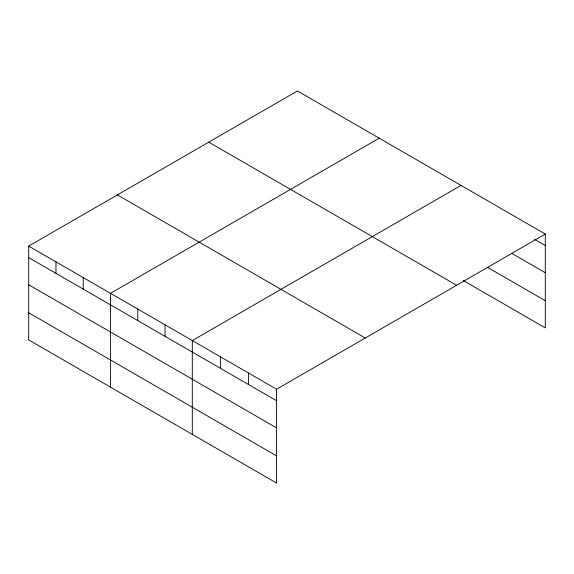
<?xml version="1.0" encoding="UTF-8"?>
<svg xmlns="http://www.w3.org/2000/svg" width="574" height="574" viewBox="0 0 574 574"><rect width="100%" height="100%" fill="white"/><g stroke="black" fill="none" stroke-linecap="round" stroke-linejoin="round"><path stroke-width="0.86" d="M545.3 234.07L297.425 90.965L28.7 246.11L28.7 339.93L276.575 483.035L276.575 389.215L545.3 234.07L545.3 327.89L463.304 280.55M379.227 138.183L110.495 293.336L110.495 387.156M461.022 185.409L192.297 340.561L192.297 434.382M534.674 239.437L545.3 245.579M511.893 253.45L545.3 272.736M487.599 267.412L545.3 300.726M208.749 142.158L456.617 285.271M117.383 194.909L365.251 338.021M28.7 246.11L276.575 389.215M28.7 257.618L276.575 400.724M28.7 284.783L276.575 427.888M28.7 312.765L276.575 455.878M248.477 373L248.477 384.508M220.387 356.777L220.387 368.286M165.032 324.819L165.032 336.328M137.767 309.077L137.767 320.586M83.23 277.594L83.23 289.102M55.965 261.852L55.965 273.36"/></g></svg>
